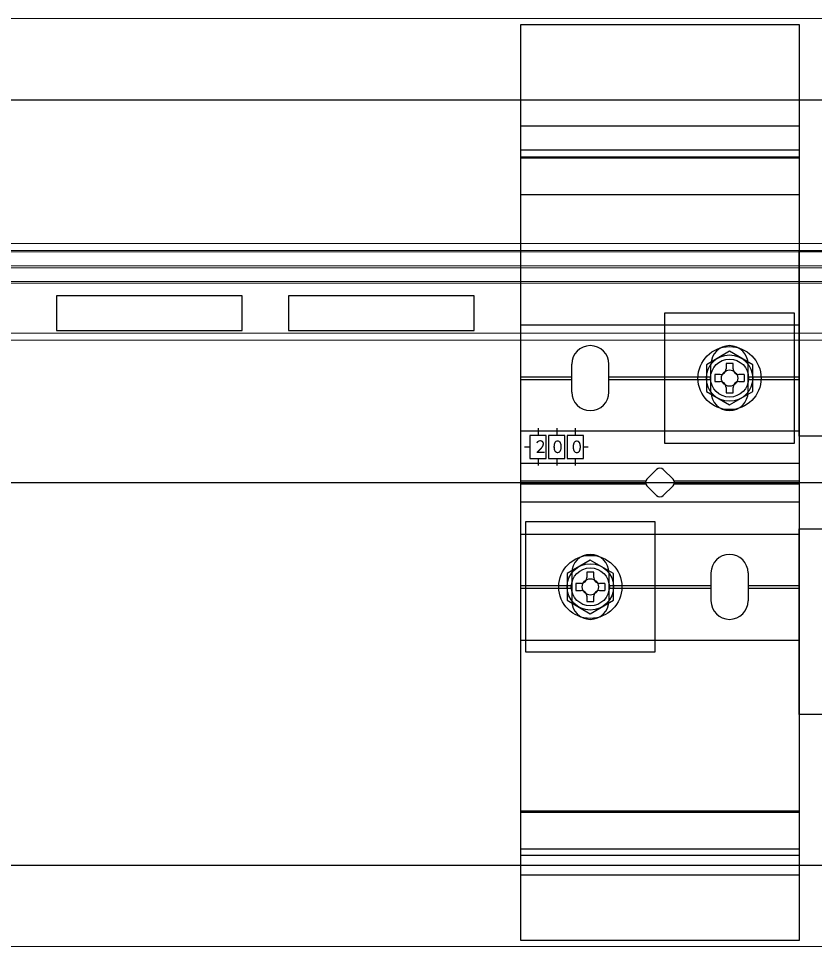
# Model space of a CAD drawing. Units: millimetres, scale not verified. Extents: x -875 to 875, y -1300 to 1294.
# Drawn here: x 357.8 to 529.3, y 194.1 to 394.1 of the extents above; entities that cross this region are included whole.
import ezdxf
from ezdxf.enums import TextEntityAlignment as Align

# ---------------------------------------------------------------- set-up
doc = ezdxf.new("R2010")
doc.units = ezdxf.units.MM
doc.header["$LTSCALE"] = 8
doc.layers.add('0-4_YKK_12', color=2, linetype='Continuous', lineweight=18)
doc.layers.add('0-5_YKK_13', color=4, linetype='Continuous')
doc.layers.add('0-9_YSS_K', color=3, linetype='Continuous')
doc.styles.add('ＭＳ ゴシック', font='')
doc.styles.get('ＭＳ ゴシック').set_extended_font_data('MS Gothic')

msp = doc.modelspace()

# ---------------------------------------------------------------- linework, layer by layer
at = {"layer": '0-4_YKK_12'}
for p, q in [((681.027, 394.138), (-188.973, 394.138)), ((669.527, 345.638), (249.527, 345.638)), ((669.527, 344.138), (249.527, 344.138)), ((253.027, 343.838), (666.027, 343.838)), ((253.027, 340.838), (666.027, 340.838)), ((253.027, 340.438), (666.027, 340.438)), ((669.527, 337.138), (249.527, 337.138)), ((253.027, 337.438), (666.027, 337.438)), ((669.527, 326.338), (249.527, 326.338)), ((669.527, 324.838), (249.527, 324.838)), ((681.027, 194.138), (-188.973, 194.138))]:
    msp.add_line(p, q, dxfattribs=at)
at = {"layer": '0-5_YKK_13'}
for p, q in [((466.027, 371.038), (526.027, 371.038)), ((466.027, 365.841), (526.027, 365.841)), ((466.027, 364.314), (526.027, 364.314)), ((466.027, 356.153), (466.027, 364.314)), ((466.027, 364.127), (526.027, 364.127)), ((466.027, 328.138), (526.027, 328.138)), ((477.027, 313.638), (477.027, 319.638)), ((485.027, 313.638), (485.027, 319.638)), ((507.027, 313.638), (507.027, 319.638)), ((511.777, 319.788), (510.277, 319.788)), ((510.277, 319.788), (510.277, 318.638)), ((511.777, 318.638), (511.777, 319.788)), ((515.027, 313.638), (515.027, 319.638)), ((466.027, 316.938), (477.027, 316.938)), ((466.027, 316.338), (477.027, 316.338)), ((485.027, 316.938), (507.027, 316.938)), ((485.027, 316.338), (507.027, 316.338)), ((509.027, 317.388), (507.877, 317.388)), ((514.177, 317.388), (513.027, 317.388)), ((514.177, 317.388), (514.177, 315.888)), ((515.027, 316.938), (526.027, 316.938)), ((515.027, 316.338), (526.027, 316.338)), ((510.277, 314.638), (510.277, 313.488)), ((511.777, 313.488), (511.777, 314.638)), ((513.027, 315.888), (514.177, 315.888)), ((510.277, 313.488), (511.777, 313.488)), ((466.027, 305.288), (526.027, 305.288)), ((469.777, 305.848), (469.777, 304.288)), ((473.777, 305.848), (473.777, 304.288)), ((477.777, 305.848), (477.777, 304.288)), ((468.027, 301.788), (466.856, 301.788)), ((480.562, 301.788), (479.527, 301.788)), ((466.027, 298.288), (526.027, 298.288)), ((469.777, 299.288), (469.777, 297.813)), ((473.777, 299.288), (473.777, 297.813)), ((477.777, 299.288), (477.777, 297.813)), ((493.199, 294.845), (495.32, 296.966)), ((496.734, 296.966), (498.855, 294.845)), ((492.952, 294.438), (466.027, 294.438)), ((526.027, 294.438), (499.102, 294.438)), ((466.027, 293.838), (492.952, 293.838)), ((495.32, 291.31), (493.199, 293.431)), ((498.855, 293.431), (496.734, 291.31)), ((499.102, 293.838), (526.027, 293.838)), ((466.027, 289.988), (526.027, 289.988)), ((466.027, 282.988), (526.027, 282.988)), ((477.027, 274.638), (477.027, 268.638)), ((481.777, 274.788), (480.277, 274.788)), ((480.277, 274.788), (480.277, 273.638)), ((481.777, 273.638), (481.777, 274.788)), ((485.027, 274.638), (485.027, 268.638)), ((507.027, 274.638), (507.027, 268.638)), ((515.027, 274.638), (515.027, 268.638)), ((479.027, 272.388), (477.877, 272.388)), ((484.177, 272.388), (483.027, 272.388)), ((484.177, 272.388), (484.177, 270.888)), ((466.027, 271.938), (477.027, 271.938)), ((466.027, 271.338), (477.027, 271.338)), ((483.027, 270.888), (484.177, 270.888)), ((485.027, 271.938), (507.027, 271.938)), ((485.027, 271.338), (507.027, 271.338)), ((515.027, 271.938), (526.027, 271.938)), ((515.027, 271.338), (526.027, 271.338)), ((480.277, 269.638), (480.277, 268.488)), ((480.277, 268.488), (481.777, 268.488)), ((481.777, 268.488), (481.777, 269.638)), ((466.027, 260.138), (526.027, 260.138)), ((466.027, 215.12), (466.027, 223.34)), ((466.027, 223.34), (526.027, 223.34)), ((466.027, 223.092), (526.027, 223.092)), ((466.027, 213.814), (526.027, 213.814)), ((466.027, 209.538), (526.027, 209.538))]:
    msp.add_line(p, q, dxfattribs=at)
for points in [[(526.027, 392.838), (526.027, 195.438), (466.027, 195.438), (466.027, 392.838)], [(566.027, 344.138), (566.027, 304.138), (526.027, 304.138), (526.027, 344.138)], [(406.027, 326.888), (406.027, 334.388), (366.027, 334.388), (366.027, 326.888)], [(456.027, 326.888), (456.027, 334.388), (416.027, 334.388), (416.027, 326.888)], [(497.027, 330.638), (497.027, 302.638), (525.027, 302.638), (525.027, 330.638)], [(516.027, 319.525), (511.027, 322.412), (506.027, 319.525), (506.027, 313.751), (511.027, 310.865), (516.027, 313.751)], [(468.027, 299.288), (471.527, 299.288), (471.527, 304.288), (468.027, 304.288)], [(472.027, 299.288), (475.527, 299.288), (475.527, 304.288), (472.027, 304.288)], [(476.027, 299.288), (479.527, 299.288), (479.527, 304.288), (476.027, 304.288)], [(467.027, 285.638), (467.027, 257.638), (495.027, 257.638), (495.027, 285.638)], [(566.027, 284.138), (566.027, 244.138), (526.027, 244.138), (526.027, 284.138)], [(486.027, 274.525), (481.027, 277.412), (476.027, 274.525), (476.027, 268.751), (481.027, 265.865), (486.027, 268.751)]]:
    msp.add_lwpolyline(points, close=True, dxfattribs=at)
for points in [[(526.027, 364.314), (526.027, 356.153), (466.027, 356.153)], [(507.877, 317.388), (507.877, 315.888), (509.027, 315.888)], [(477.877, 272.388), (477.877, 270.888), (479.027, 270.888)], [(526.027, 223.34), (526.027, 215.12), (466.027, 215.12)]]:
    msp.add_lwpolyline(points, dxfattribs=at)
for centre, radius in [((511.027, 316.638), 6.8), ((511.027, 316.638), 5), ((511.027, 316.638), 4.1), ((511.027, 316.638), 1.75), ((481.027, 271.638), 6.8), ((481.027, 271.638), 5), ((481.027, 271.638), 4.1), ((481.027, 271.638), 1.75)]:
    msp.add_circle(centre, radius, dxfattribs=at)
for centre, radius, start, end in [((481.027, 319.638), 4, 0, 180), ((511.027, 319.638), 4, 0, 180), ((509.027, 318.638), 1.25, 270, 0), ((513.027, 318.638), 1.25, 180, 270), ((509.027, 314.638), 1.25, 0, 90), ((513.027, 314.638), 1.25, 90, 180), ((481.027, 313.638), 4, 180, 0), ((511.027, 313.638), 4, 180, 0), ((496.027, 296.259), 1, 45, 135), ((493.906, 294.138), 1, 135, 225), ((498.148, 294.138), 1, 315, 45), ((496.027, 292.017), 1, 225, 315), ((481.027, 274.638), 4, 0, 180), ((511.027, 274.638), 4, 0, 180), ((479.027, 273.638), 1.25, 270, 0), ((483.027, 273.638), 1.25, 180, 270), ((479.027, 269.638), 1.25, 0, 90), ((483.027, 269.638), 1.25, 90, 180), ((481.027, 268.638), 4, 180, 0), ((511.027, 268.638), 4, 180, 0)]:
    msp.add_arc(centre, radius, start, end, dxfattribs=at)
at = {"layer": '0-9_YSS_K'}
for p, q in [((-198.973, 376.638), (696.027, 376.638)), ((-368.973, 294.138), (811.027, 294.138)), ((-198.973, 211.638), (696.027, 211.638))]:
    msp.add_line(p, q, dxfattribs=at)

# ---------------------------------------------------------------- texts
at = {"layer": '0-5_YKK_13', "style": 'ＭＳ ゴシック', "width": 0.9}
for s, p in [('２', (468.621, 299.706)), ('０', (472.31, 299.666)), ('０', (476.447, 299.648))]:
    msp.add_text(s, height=2.711, dxfattribs=at).set_placement(p, align=Align.BOTTOM_LEFT)

doc.saveas('drawing.dxf')
